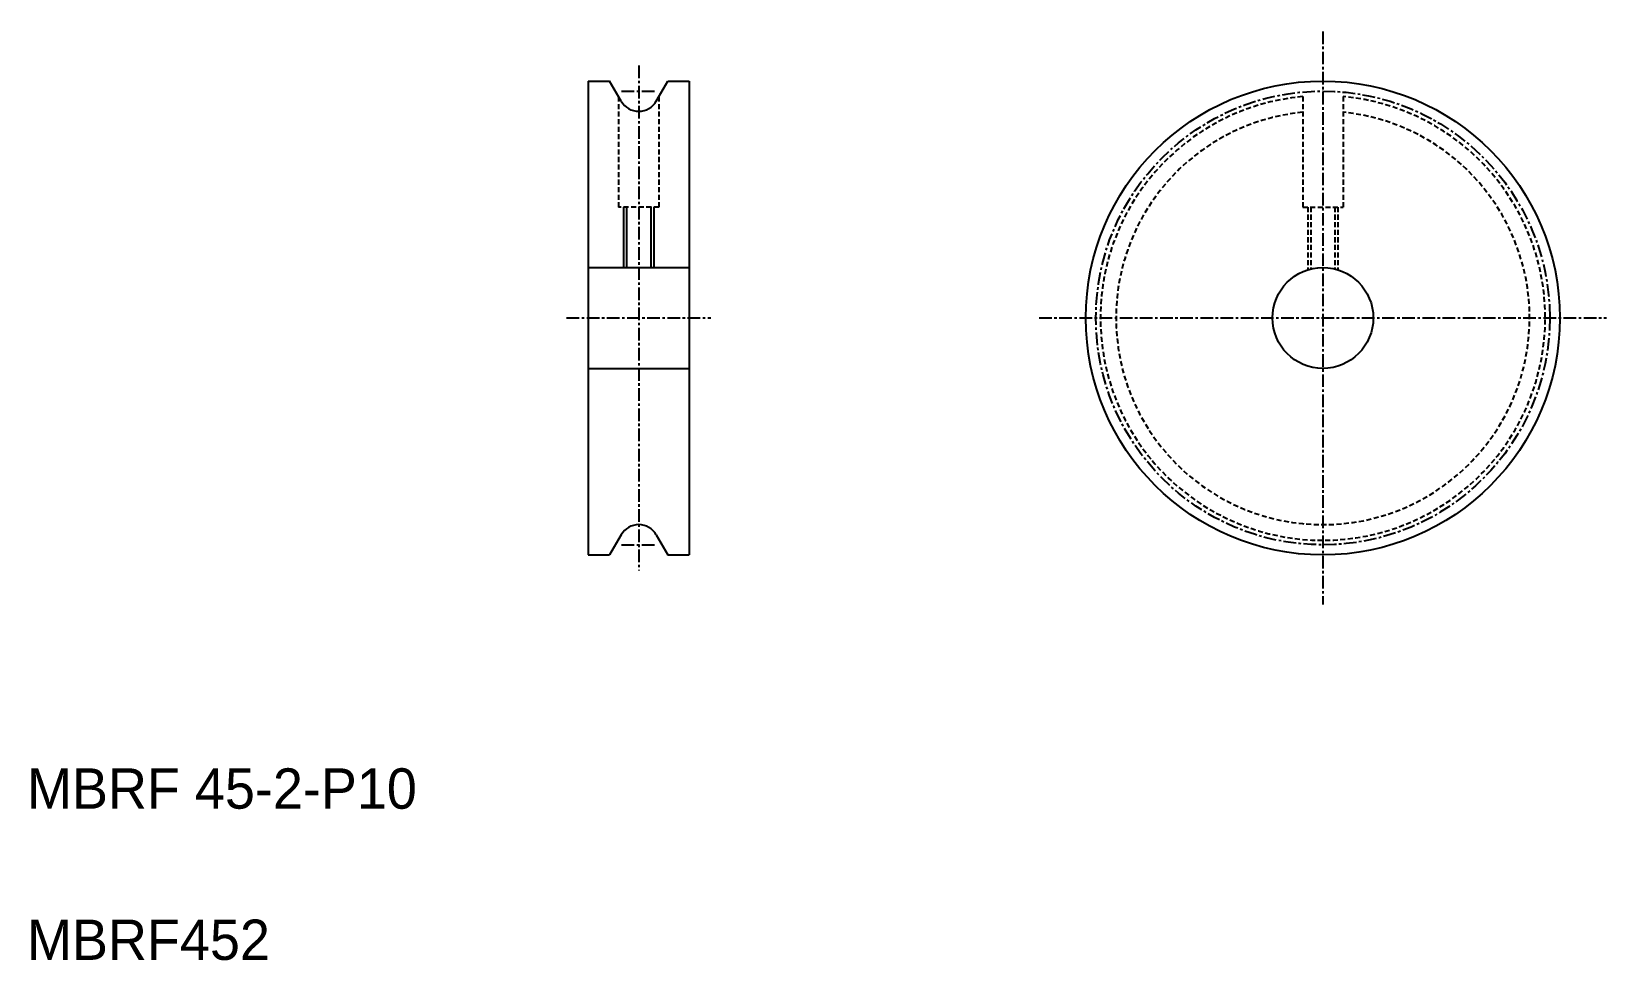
# Model space of a CAD drawing. Extents: x 593 to 750, y -38 to 55.
import ezdxf

# ---------------------------------------------------------------- set-up
doc = ezdxf.new("R2010")
doc.units = 0
doc.linetypes.add('CENTER', pattern=[2, 1.25, -0.25, 0.25, -0.25])
doc.linetypes.add('DASHED', pattern=[0.75, 0.5, -0.25])
doc.layers.get('0').update_dxf_attribs({"linetype": 'CONTINUOUS'})
doc.layers.add('CENTER', color=1, linetype='CENTER')

msp = doc.modelspace()

# ---------------------------------------------------------------- linework, layer by layer
at = {"color": 7, "linetype": 'CONTINUOUS'}
for p, q in [((648.66, 49.68), (648.66, 2.68)), ((648.66, 49.68), (650.77, 49.68)), ((651.93, 47.68), (650.77, 49.68)), ((655.39, 47.68), (656.55, 49.68)), ((655.39, 47.68), (656.55, 49.68)), ((656.55, 49.68), (658.66, 49.68)), ((658.66, 49.68), (658.66, 2.68)), ((658.66, 49.18), (658.66, 49.18)), ((658.66, 48.68), (658.66, 48.68)), ((652.46, 37.18), (652.46, 31.18)), ((654.86, 37.18), (654.86, 31.18)), ((648.66, 31.18), (658.66, 31.18)), ((648.66, 21.18), (658.66, 21.18)), ((651.93, 4.68), (650.77, 2.68)), ((655.39, 4.68), (656.55, 2.68)), ((655.39, 4.68), (656.55, 2.68)), ((648.66, 2.68), (650.77, 2.68)), ((656.55, 2.68), (658.66, 2.68))]:
    msp.add_line(p, q, dxfattribs=at)
at = {"color": 3, "linetype": 'DASHED'}
for p, q in [((651.66, 48.15), (651.66, 37.18)), ((655.66, 48.15), (655.66, 37.18)), ((719.48, 48.15), (719.48, 37.18)), ((723.48, 48.15), (723.48, 37.18)), ((655.66, 37.18), (651.66, 37.18)), ((719.48, 37.18), (723.48, 37.18)), ((719.98, 37.18), (719.98, 30.95)), ((720.28, 37.18), (720.28, 31.04)), ((720.28, 37.18), (720.28, 34.93)), ((722.68, 37.18), (722.68, 31.04)), ((722.98, 37.18), (722.98, 30.95))]:
    msp.add_line(p, q, dxfattribs=at)
at = {"color": 3, "linetype": 'CONTINUOUS'}
for p, q in [((652.16, 37.18), (652.16, 31.18)), ((655.16, 37.18), (655.16, 31.18))]:
    msp.add_line(p, q, dxfattribs=at)
at = {"color": 7, "linetype": 'CONTINUOUS'}
for radius in [23.5, 5]:
    msp.add_circle((721.48, 26.18), radius, dxfattribs=at)
for centre, start, end in [((653.66, 48.68), 210, 330), ((653.66, 3.68), 30, 150)]:
    msp.add_arc(centre, 2, start, end, dxfattribs=at)
at = {"color": 3, "linetype": 'DASHED'}
for radius, start, end in [(22.05, 95.2029, 84.7971), (20.5, 95.5987, 84.4013)]:
    msp.add_arc((721.48, 26.18), radius, start, end, dxfattribs=at)
at = {"layer": 'CENTER', "color": 1, "linetype": 'CENTER'}
for p, q in [((721.48, 54.59), (721.48, -2.23)), ((653.66, 51.21), (653.66, 1.15)), ((651.96, 48.68), (655.35, 48.68)), ((646.51, 26.18), (660.81, 26.18)), ((693.35, 26.18), (749.6, 26.18)), ((651.96, 3.68), (655.35, 3.68))]:
    msp.add_line(p, q, dxfattribs=at)
msp.add_circle((721.48, 26.18), 22.5, dxfattribs=at)

# ---------------------------------------------------------------- texts
at = {"color": 7, "linetype": 'CONTINUOUS'}
for s, p in [('MBRF 45-2-P10', (593.02, -22.49)), ('MBRF452', (593.02, -37.49))]:
    msp.add_text(s, height=4, dxfattribs=at).set_placement(p)

doc.saveas('drawing.dxf')
